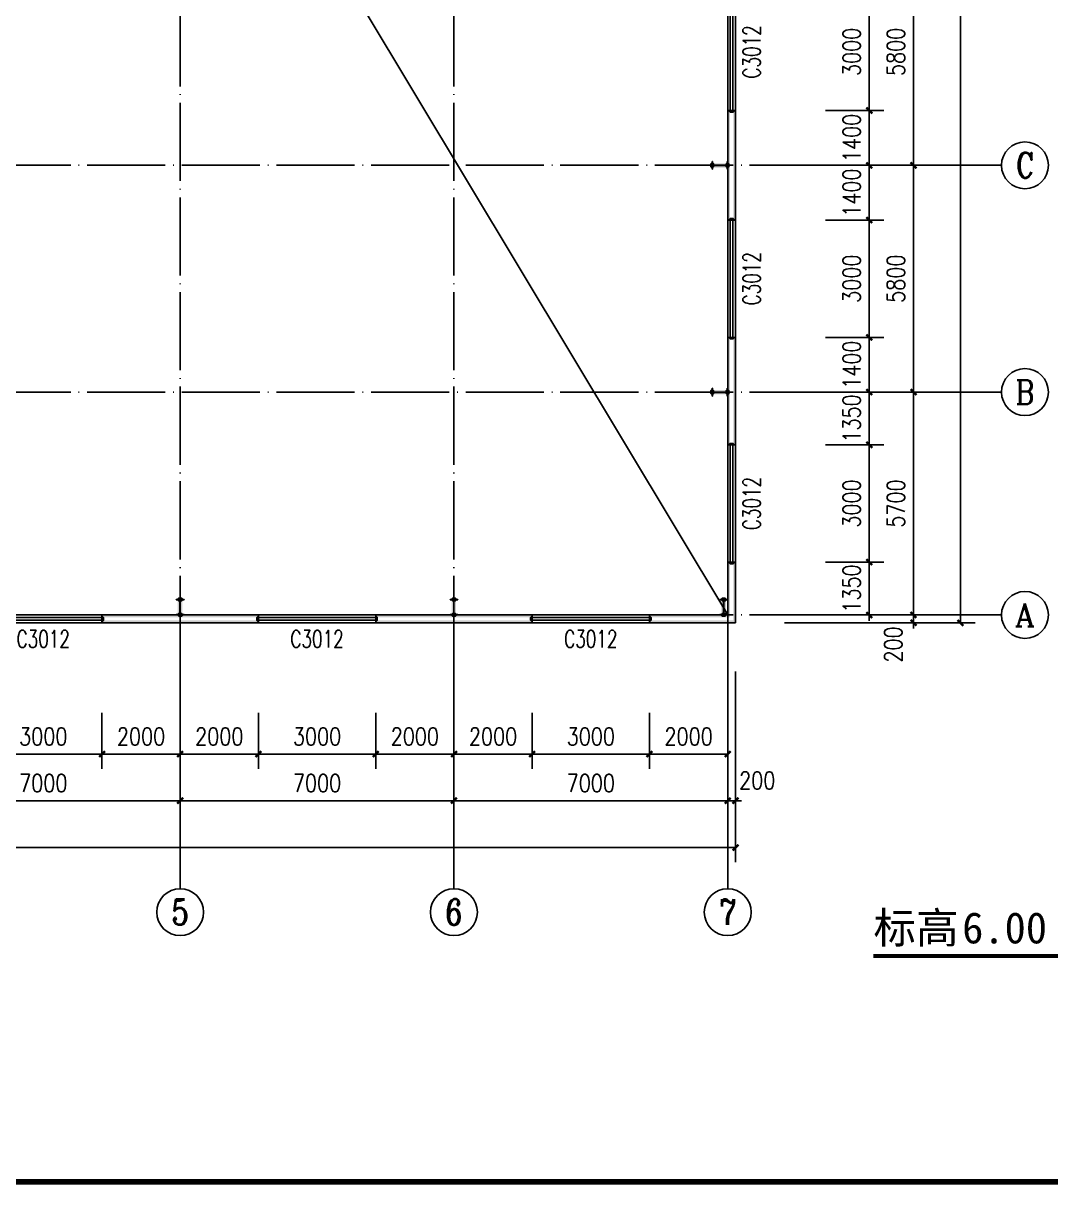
# Model space of a CAD drawing. Extents: x -21908402 to 2004492, y 83987 to 5079726.
# Drawn here: x 1857278 to 1883551, y 274412 to 304119 of the extents above; entities that cross this region are included whole.
import ezdxf
from ezdxf.enums import TextEntityAlignment as Align

# ---------------------------------------------------------------- set-up
doc = ezdxf.new("R2010")
doc.units = 0
doc.header["$LTSCALE"] = 1000
doc.linetypes.add('DOTE', pattern=[2.42, 2, -0.2, 0.02, -0.2])
doc.layers.get('0').update_dxf_attribs({"linetype": 'CONTINUOUS'})
doc.layers.get('DEFPOINTS').update_dxf_attribs({"linetype": 'CONTINUOUS'})
for name, color, linetype in [('AXIS', 3, 'CONTINUOUS'), ('AXIS_TEXT', 7, 'CONTINUOUS'), ('COLUMN', 9, 'CONTINUOUS'), ('DIM_SYMB', 3, 'CONTINUOUS'), ('DOTE', 1, 'DOTE'), ('PUB_DIM', 3, 'CONTINUOUS'), ('PUB_TEXT', 7, 'CONTINUOUS'), ('PUB_TITLE', 4, 'CONTINUOUS'), ('PUB_WALL', 9, 'CONTINUOUS'), ('WALL', 6, 'CONTINUOUS'), ('WINDOW', 94, 'CONTINUOUS'), ('WINDOW_TEXT', 7, 'CONTINUOUS')]:
    doc.layers.add(name, color=color, linetype=linetype)
doc.styles.add('_TCH_AXIS', font='COMPLEX', dxfattribs={"bigfont": 'GBCBIG'})
doc.styles.add('_TCH_DYN', font='')
doc.styles.add('_TCH_WINDOW', font='SIMPLEX', dxfattribs={"bigfont": 'GBCBIG'})
doc.styles.add('COMPLEX', font='COMPLEX')
doc.styles.add('DIM_FONT', font='simplex.shx', dxfattribs={"width": 0.8})
doc.styles.get('_TCH_DYN').set_extended_font_data('SimSun')
doc.dimstyles.new('DIMN150', dxfattribs={"dimscale": 1.5, "dimtxt": 300, "dimasz": 100, "dimexe": 250, "dimexo": 300, "dimgap": 150, "dimtad": 1, "dimdec": 0, "dimzin": 0, "dimtxsty": 'DIM_FONT', "dimblk": 'ARCHTICK', "dimcen": 0.09, "dimclrt": 7, "dimazin": 3, "dimtfac": 1, "dimtdec": 0, "dimtix": 1, "dimtmove": 0, "dimatfit": 3, "dimtolj": 1, "dimtzin": 0})

# ---------------------------------------------------------------- blocks, each defined once
blk = doc.blocks.new('_ARCHTICK')
at = {"color": 0, "linetype": 'BYBLOCK', "const_width": 0.4}
blk.add_lwpolyline([(-0.5, -0.5), (0.5, 0.5)], dxfattribs=at)
blk = doc.blocks.new('*D209')
at = {"layer": 'DEFPOINTS', "color": 0}
for p in [(1856291, 286935), (1859291, 286935), (1859291, 285427)]:
    blk.add_point(p, dxfattribs=at)
at = {"layer": 'PUB_DIM', "color": 0}
for p, q in [((1856291, 286485), (1856291, 285052)), ((1859291, 286485), (1859291, 285052)), ((1856291, 285427), (1859291, 285427))]:
    blk.add_line(p, q, dxfattribs=at)
at = {"layer": 'PUB_DIM', "color": 0, "xscale": 150, "yscale": 150, "zscale": 150, "rotation": 180}
blk.add_blockref('_ARCHTICK', (1856291, 285427), dxfattribs=at)
at = {"layer": 'PUB_DIM', "color": 0, "xscale": 150, "yscale": 150, "zscale": 150}
blk.add_blockref('_ARCHTICK', (1859291, 285427), dxfattribs=at)
at = {"layer": 'PUB_DIM', "color": 7, "insert": (1857791, 285877), "char_height": 450, "attachment_point": 5, "style": 'DIM_FONT'}
blk.add_mtext('\\A1;3000', dxfattribs=at)
blk = doc.blocks.new('*D210')
at = {"layer": 'DEFPOINTS', "color": 0}
for p in [(1859291, 286935), (1861291, 286935), (1861291, 285427)]:
    blk.add_point(p, dxfattribs=at)
at = {"layer": 'PUB_DIM', "color": 0}
for p, q in [((1859291, 286485), (1859291, 285052)), ((1861291, 286485), (1861291, 285052)), ((1859291, 285427), (1861291, 285427))]:
    blk.add_line(p, q, dxfattribs=at)
at = {"layer": 'PUB_DIM', "color": 0, "xscale": 150, "yscale": 150, "zscale": 150, "rotation": 180}
blk.add_blockref('_ARCHTICK', (1859291, 285427), dxfattribs=at)
at = {"layer": 'PUB_DIM', "color": 0, "xscale": 150, "yscale": 150, "zscale": 150}
blk.add_blockref('_ARCHTICK', (1861291, 285427), dxfattribs=at)
at = {"layer": 'PUB_DIM', "color": 7, "insert": (1860291, 285877), "char_height": 450, "attachment_point": 5, "style": 'DIM_FONT'}
blk.add_mtext('\\A1;2000', dxfattribs=at)
blk = doc.blocks.new('*D211')
at = {"layer": 'DEFPOINTS', "color": 0}
for p in [(1861291, 286935), (1863291, 286935), (1863291, 285427)]:
    blk.add_point(p, dxfattribs=at)
at = {"layer": 'PUB_DIM', "color": 0}
for p, q in [((1861291, 286485), (1861291, 285052)), ((1863291, 286485), (1863291, 285052)), ((1861291, 285427), (1863291, 285427))]:
    blk.add_line(p, q, dxfattribs=at)
at = {"layer": 'PUB_DIM', "color": 0, "xscale": 150, "yscale": 150, "zscale": 150, "rotation": 180}
blk.add_blockref('_ARCHTICK', (1861291, 285427), dxfattribs=at)
at = {"layer": 'PUB_DIM', "color": 0, "xscale": 150, "yscale": 150, "zscale": 150}
blk.add_blockref('_ARCHTICK', (1863291, 285427), dxfattribs=at)
at = {"layer": 'PUB_DIM', "color": 7, "insert": (1862291, 285877), "char_height": 450, "attachment_point": 5, "style": 'DIM_FONT'}
blk.add_mtext('\\A1;2000', dxfattribs=at)
blk = doc.blocks.new('*D212')
at = {"layer": 'DEFPOINTS', "color": 0}
for p in [(1863291, 286935), (1866291, 286935), (1866291, 285427)]:
    blk.add_point(p, dxfattribs=at)
at = {"layer": 'PUB_DIM', "color": 0}
for p, q in [((1863291, 286485), (1863291, 285052)), ((1866291, 286485), (1866291, 285052)), ((1863291, 285427), (1866291, 285427))]:
    blk.add_line(p, q, dxfattribs=at)
at = {"layer": 'PUB_DIM', "color": 0, "xscale": 150, "yscale": 150, "zscale": 150, "rotation": 180}
blk.add_blockref('_ARCHTICK', (1863291, 285427), dxfattribs=at)
at = {"layer": 'PUB_DIM', "color": 0, "xscale": 150, "yscale": 150, "zscale": 150}
blk.add_blockref('_ARCHTICK', (1866291, 285427), dxfattribs=at)
at = {"layer": 'PUB_DIM', "color": 7, "insert": (1864791, 285877), "char_height": 450, "attachment_point": 5, "style": 'DIM_FONT'}
blk.add_mtext('\\A1;3000', dxfattribs=at)
blk = doc.blocks.new('*D213')
at = {"layer": 'DEFPOINTS', "color": 0}
for p in [(1866291, 286935), (1868291, 286935), (1868291, 285427)]:
    blk.add_point(p, dxfattribs=at)
at = {"layer": 'PUB_DIM', "color": 0}
for p, q in [((1866291, 286485), (1866291, 285052)), ((1868291, 286485), (1868291, 285052)), ((1866291, 285427), (1868291, 285427))]:
    blk.add_line(p, q, dxfattribs=at)
at = {"layer": 'PUB_DIM', "color": 0, "xscale": 150, "yscale": 150, "zscale": 150, "rotation": 180}
blk.add_blockref('_ARCHTICK', (1866291, 285427), dxfattribs=at)
at = {"layer": 'PUB_DIM', "color": 0, "xscale": 150, "yscale": 150, "zscale": 150}
blk.add_blockref('_ARCHTICK', (1868291, 285427), dxfattribs=at)
at = {"layer": 'PUB_DIM', "color": 7, "insert": (1867291, 285877), "char_height": 450, "attachment_point": 5, "style": 'DIM_FONT'}
blk.add_mtext('\\A1;2000', dxfattribs=at)
blk = doc.blocks.new('*D214')
at = {"layer": 'DEFPOINTS', "color": 0}
for p in [(1868291, 286935), (1870291, 286935), (1870291, 285427)]:
    blk.add_point(p, dxfattribs=at)
at = {"layer": 'PUB_DIM', "color": 0}
for p, q in [((1868291, 286485), (1868291, 285052)), ((1870291, 286485), (1870291, 285052)), ((1868291, 285427), (1870291, 285427))]:
    blk.add_line(p, q, dxfattribs=at)
at = {"layer": 'PUB_DIM', "color": 0, "xscale": 150, "yscale": 150, "zscale": 150, "rotation": 180}
blk.add_blockref('_ARCHTICK', (1868291, 285427), dxfattribs=at)
at = {"layer": 'PUB_DIM', "color": 0, "xscale": 150, "yscale": 150, "zscale": 150}
blk.add_blockref('_ARCHTICK', (1870291, 285427), dxfattribs=at)
at = {"layer": 'PUB_DIM', "color": 7, "insert": (1869291, 285877), "char_height": 450, "attachment_point": 5, "style": 'DIM_FONT'}
blk.add_mtext('\\A1;2000', dxfattribs=at)
blk = doc.blocks.new('*D215')
at = {"layer": 'DEFPOINTS', "color": 0}
for p in [(1870291, 286935), (1873291, 286935), (1873291, 285427)]:
    blk.add_point(p, dxfattribs=at)
at = {"layer": 'PUB_DIM', "color": 0}
for p, q in [((1870291, 286485), (1870291, 285052)), ((1873291, 286485), (1873291, 285052)), ((1870291, 285427), (1873291, 285427))]:
    blk.add_line(p, q, dxfattribs=at)
at = {"layer": 'PUB_DIM', "color": 0, "xscale": 150, "yscale": 150, "zscale": 150, "rotation": 180}
blk.add_blockref('_ARCHTICK', (1870291, 285427), dxfattribs=at)
at = {"layer": 'PUB_DIM', "color": 0, "xscale": 150, "yscale": 150, "zscale": 150}
blk.add_blockref('_ARCHTICK', (1873291, 285427), dxfattribs=at)
at = {"layer": 'PUB_DIM', "color": 7, "insert": (1871791, 285877), "char_height": 450, "attachment_point": 5, "style": 'DIM_FONT'}
blk.add_mtext('\\A1;3000', dxfattribs=at)
blk = doc.blocks.new('*D216')
at = {"layer": 'DEFPOINTS', "color": 0}
for p in [(1873291, 286935), (1875291, 286935), (1875291, 285427)]:
    blk.add_point(p, dxfattribs=at)
at = {"layer": 'PUB_DIM', "color": 0}
for p, q in [((1873291, 286485), (1873291, 285052)), ((1875291, 286485), (1875291, 285052)), ((1873291, 285427), (1875291, 285427))]:
    blk.add_line(p, q, dxfattribs=at)
at = {"layer": 'PUB_DIM', "color": 0, "xscale": 150, "yscale": 150, "zscale": 150, "rotation": 180}
blk.add_blockref('_ARCHTICK', (1873291, 285427), dxfattribs=at)
at = {"layer": 'PUB_DIM', "color": 0, "xscale": 150, "yscale": 150, "zscale": 150}
blk.add_blockref('_ARCHTICK', (1875291, 285427), dxfattribs=at)
at = {"layer": 'PUB_DIM', "color": 7, "insert": (1874291, 285877), "char_height": 450, "attachment_point": 5, "style": 'DIM_FONT'}
blk.add_mtext('\\A1;2000', dxfattribs=at)
blk = doc.blocks.new('*D217')
at = {"layer": 'DEFPOINTS', "color": 0}
for p in [(1877341, 290335), (1878910, 290335), (1877341, 288985)]:
    blk.add_point(p, dxfattribs=at)
at = {"layer": 'PUB_DIM', "color": 0}
for p, q in [((1877791, 290335), (1879285, 290335)), ((1878910, 290335), (1878910, 290485)), ((1878910, 288985), (1878910, 290335)), ((1877791, 288985), (1879285, 288985)), ((1878910, 288985), (1878910, 288835))]:
    blk.add_line(p, q, dxfattribs=at)
at = {"layer": 'PUB_DIM', "color": 0, "xscale": 150, "yscale": 150, "zscale": 150}
for p, rotation in [((1878910, 290335), 270), ((1878910, 288985), 90)]:
    blk.add_blockref('_ARCHTICK', p, dxfattribs=dict(at, rotation=rotation))
at = {"layer": 'PUB_DIM', "color": 7, "insert": (1878460, 289660), "char_height": 450, "attachment_point": 5, "rotation": 90, "style": 'DIM_FONT'}
blk.add_mtext('\\A1;1350', dxfattribs=at)
blk = doc.blocks.new('*D218')
at = {"layer": 'DEFPOINTS', "color": 0}
for p in [(1877341, 293335), (1878910, 293335), (1877341, 290335)]:
    blk.add_point(p, dxfattribs=at)
at = {"layer": 'PUB_DIM', "color": 0}
for p, q in [((1877791, 293335), (1879285, 293335)), ((1878910, 290335), (1878910, 293335)), ((1877791, 290335), (1879285, 290335))]:
    blk.add_line(p, q, dxfattribs=at)
at = {"layer": 'PUB_DIM', "color": 0, "xscale": 150, "yscale": 150, "zscale": 150}
for p, rotation in [((1878910, 293335), 90), ((1878910, 290335), 270)]:
    blk.add_blockref('_ARCHTICK', p, dxfattribs=dict(at, rotation=rotation))
at = {"layer": 'PUB_DIM', "color": 7, "insert": (1878460, 291835), "char_height": 450, "attachment_point": 5, "rotation": 90, "style": 'DIM_FONT'}
blk.add_mtext('\\A1;3000', dxfattribs=at)
blk = doc.blocks.new('*D219')
at = {"layer": 'DEFPOINTS', "color": 0}
for p in [(1877341, 294685), (1878910, 294685), (1877341, 293335)]:
    blk.add_point(p, dxfattribs=at)
at = {"layer": 'PUB_DIM', "color": 0}
for p, q in [((1878910, 294685), (1878910, 294835)), ((1877791, 294685), (1879285, 294685)), ((1878910, 293335), (1878910, 294685)), ((1877791, 293335), (1879285, 293335)), ((1878910, 293335), (1878910, 293185))]:
    blk.add_line(p, q, dxfattribs=at)
at = {"layer": 'PUB_DIM', "color": 0, "xscale": 150, "yscale": 150, "zscale": 150}
for p, rotation in [((1878910, 294685), 270), ((1878910, 293335), 90)]:
    blk.add_blockref('_ARCHTICK', p, dxfattribs=dict(at, rotation=rotation))
at = {"layer": 'PUB_DIM', "color": 7, "insert": (1878460, 294010), "char_height": 450, "attachment_point": 5, "rotation": 90, "style": 'DIM_FONT'}
blk.add_mtext('\\A1;1350', dxfattribs=at)
blk = doc.blocks.new('*D220')
at = {"layer": 'DEFPOINTS', "color": 0}
for p in [(1877341, 296085), (1878910, 296085), (1877341, 294685)]:
    blk.add_point(p, dxfattribs=at)
at = {"layer": 'PUB_DIM', "color": 0}
for p, q in [((1878910, 296085), (1878910, 296235)), ((1877791, 296085), (1879285, 296085)), ((1878910, 294685), (1878910, 296085)), ((1877791, 294685), (1879285, 294685)), ((1878910, 294685), (1878910, 294535))]:
    blk.add_line(p, q, dxfattribs=at)
at = {"layer": 'PUB_DIM', "color": 0, "xscale": 150, "yscale": 150, "zscale": 150}
for p, rotation in [((1878910, 296085), 270), ((1878910, 294685), 90)]:
    blk.add_blockref('_ARCHTICK', p, dxfattribs=dict(at, rotation=rotation))
at = {"layer": 'PUB_DIM', "color": 7, "insert": (1878460, 295385), "char_height": 450, "attachment_point": 5, "rotation": 90, "style": 'DIM_FONT'}
blk.add_mtext('\\A1;1400', dxfattribs=at)
blk = doc.blocks.new('*D221')
at = {"layer": 'DEFPOINTS', "color": 0}
for p in [(1877341, 299085), (1878910, 299085), (1877341, 296085)]:
    blk.add_point(p, dxfattribs=at)
at = {"layer": 'PUB_DIM', "color": 0}
for p, q in [((1877791, 299085), (1879285, 299085)), ((1878910, 296085), (1878910, 299085)), ((1877791, 296085), (1879285, 296085))]:
    blk.add_line(p, q, dxfattribs=at)
at = {"layer": 'PUB_DIM', "color": 0, "xscale": 150, "yscale": 150, "zscale": 150}
for p, rotation in [((1878910, 299085), 90), ((1878910, 296085), 270)]:
    blk.add_blockref('_ARCHTICK', p, dxfattribs=dict(at, rotation=rotation))
at = {"layer": 'PUB_DIM', "color": 7, "insert": (1878460, 297585), "char_height": 450, "attachment_point": 5, "rotation": 90, "style": 'DIM_FONT'}
blk.add_mtext('\\A1;3000', dxfattribs=at)
blk = doc.blocks.new('*D222')
at = {"layer": 'DEFPOINTS', "color": 0}
for p in [(1877341, 300485), (1878910, 300485), (1877341, 299085)]:
    blk.add_point(p, dxfattribs=at)
at = {"layer": 'PUB_DIM', "color": 0}
for p, q in [((1878910, 300485), (1878910, 300635)), ((1877791, 300485), (1879285, 300485)), ((1878910, 299085), (1878910, 300485)), ((1877791, 299085), (1879285, 299085)), ((1878910, 299085), (1878910, 298935))]:
    blk.add_line(p, q, dxfattribs=at)
at = {"layer": 'PUB_DIM', "color": 0, "xscale": 150, "yscale": 150, "zscale": 150}
for p, rotation in [((1878910, 300485), 270), ((1878910, 299085), 90)]:
    blk.add_blockref('_ARCHTICK', p, dxfattribs=dict(at, rotation=rotation))
at = {"layer": 'PUB_DIM', "color": 7, "insert": (1878460, 299785), "char_height": 450, "attachment_point": 5, "rotation": 90, "style": 'DIM_FONT'}
blk.add_mtext('\\A1;1400', dxfattribs=at)
blk = doc.blocks.new('*D223')
at = {"layer": 'DEFPOINTS', "color": 0}
for p in [(1877341, 301885), (1878910, 301885), (1877341, 300485)]:
    blk.add_point(p, dxfattribs=at)
at = {"layer": 'PUB_DIM', "color": 0}
for p, q in [((1877791, 301885), (1879285, 301885)), ((1878910, 301885), (1878910, 302035)), ((1878910, 300485), (1878910, 301885)), ((1877791, 300485), (1879285, 300485)), ((1878910, 300485), (1878910, 300335))]:
    blk.add_line(p, q, dxfattribs=at)
at = {"layer": 'PUB_DIM', "color": 0, "xscale": 150, "yscale": 150, "zscale": 150}
for p, rotation in [((1878910, 301885), 270), ((1878910, 300485), 90)]:
    blk.add_blockref('_ARCHTICK', p, dxfattribs=dict(at, rotation=rotation))
at = {"layer": 'PUB_DIM', "color": 7, "insert": (1878460, 301185), "char_height": 450, "attachment_point": 5, "rotation": 90, "style": 'DIM_FONT'}
blk.add_mtext('\\A1;1400', dxfattribs=at)
blk = doc.blocks.new('*D224')
at = {"layer": 'DEFPOINTS', "color": 0}
for p in [(1877341, 304885), (1878910, 304885), (1877341, 301885)]:
    blk.add_point(p, dxfattribs=at)
at = {"layer": 'PUB_DIM', "color": 0}
for p, q in [((1877791, 304885), (1879285, 304885)), ((1878910, 301885), (1878910, 304885)), ((1877791, 301885), (1879285, 301885))]:
    blk.add_line(p, q, dxfattribs=at)
at = {"layer": 'PUB_DIM', "color": 0, "xscale": 150, "yscale": 150, "zscale": 150}
for p, rotation in [((1878910, 304885), 90), ((1878910, 301885), 270)]:
    blk.add_blockref('_ARCHTICK', p, dxfattribs=dict(at, rotation=rotation))
at = {"layer": 'PUB_DIM', "color": 7, "insert": (1878460, 303385), "char_height": 450, "attachment_point": 5, "rotation": 90, "style": 'DIM_FONT'}
blk.add_mtext('\\A1;3000', dxfattribs=at)
blk = doc.blocks.new('*D262')
at = {"layer": 'AXIS', "color": 0}
for p, q in [((1880041, 288985), (1880041, 289135)), ((1876741, 288985), (1880416, 288985)), ((1876741, 288785), (1880416, 288785)), ((1880041, 288785), (1880041, 288985)), ((1880041, 288785), (1880041, 288635))]:
    blk.add_line(p, q, dxfattribs=at)
at = {"layer": 'DEFPOINTS', "color": 0}
for p in [(1876291, 288985), (1876291, 288785), (1880041, 288985)]:
    blk.add_point(p, dxfattribs=at)
at = {"layer": 'AXIS', "color": 0, "xscale": 150, "yscale": 150, "zscale": 150}
for p, rotation in [((1880041, 288985), 270), ((1880041, 288785), 90)]:
    blk.add_blockref('_ARCHTICK', p, dxfattribs=dict(at, rotation=rotation))
at = {"layer": 'AXIS', "color": 7, "insert": (1879523, 288230), "char_height": 450, "attachment_point": 5, "rotation": 90, "style": 'DIM_FONT'}
blk.add_mtext('\\A1;200', dxfattribs=at)
blk = doc.blocks.new('*D263')
at = {"layer": 'AXIS', "color": 0}
for p, q in [((1876741, 294685), (1880416, 294685)), ((1880041, 288985), (1880041, 294685)), ((1876741, 288985), (1880416, 288985))]:
    blk.add_line(p, q, dxfattribs=at)
at = {"layer": 'DEFPOINTS', "color": 0}
for p in [(1876291, 294685), (1880041, 294685), (1876291, 288985)]:
    blk.add_point(p, dxfattribs=at)
at = {"layer": 'AXIS', "color": 0, "xscale": 150, "yscale": 150, "zscale": 150}
for p, rotation in [((1880041, 294685), 90), ((1880041, 288985), 270)]:
    blk.add_blockref('_ARCHTICK', p, dxfattribs=dict(at, rotation=rotation))
at = {"layer": 'AXIS', "color": 7, "insert": (1879591, 291835), "char_height": 450, "attachment_point": 5, "rotation": 90, "style": 'DIM_FONT'}
blk.add_mtext('\\A1;5700', dxfattribs=at)
blk = doc.blocks.new('*D264')
at = {"layer": 'AXIS', "color": 0}
for p, q in [((1876741, 300485), (1880416, 300485)), ((1880041, 294685), (1880041, 300485)), ((1876741, 294685), (1880416, 294685))]:
    blk.add_line(p, q, dxfattribs=at)
at = {"layer": 'DEFPOINTS', "color": 0}
for p in [(1876291, 300485), (1880041, 300485), (1876291, 294685)]:
    blk.add_point(p, dxfattribs=at)
at = {"layer": 'AXIS', "color": 0, "xscale": 150, "yscale": 150, "zscale": 150}
for p, rotation in [((1880041, 300485), 90), ((1880041, 294685), 270)]:
    blk.add_blockref('_ARCHTICK', p, dxfattribs=dict(at, rotation=rotation))
at = {"layer": 'AXIS', "color": 7, "insert": (1879591, 297585), "char_height": 450, "attachment_point": 5, "rotation": 90, "style": 'DIM_FONT'}
blk.add_mtext('\\A1;5800', dxfattribs=at)
blk = doc.blocks.new('*D265')
at = {"layer": 'AXIS', "color": 0}
for p, q in [((1876741, 306285), (1880416, 306285)), ((1880041, 300485), (1880041, 306285)), ((1876741, 300485), (1880416, 300485))]:
    blk.add_line(p, q, dxfattribs=at)
at = {"layer": 'DEFPOINTS', "color": 0}
for p in [(1876291, 306285), (1880041, 306285), (1876291, 300485)]:
    blk.add_point(p, dxfattribs=at)
at = {"layer": 'AXIS', "color": 0, "xscale": 150, "yscale": 150, "zscale": 150}
for p, rotation in [((1880041, 306285), 90), ((1880041, 300485), 270)]:
    blk.add_blockref('_ARCHTICK', p, dxfattribs=dict(at, rotation=rotation))
at = {"layer": 'AXIS', "color": 7, "insert": (1879591, 303385), "char_height": 450, "attachment_point": 5, "rotation": 90, "style": 'DIM_FONT'}
blk.add_mtext('\\A1;5800', dxfattribs=at)
blk = doc.blocks.new('*D270')
at = {"layer": 'AXIS', "color": 0}
for p, q in [((1876741, 323785), (1881616, 323785)), ((1881241, 288785), (1881241, 323785)), ((1876741, 288785), (1881616, 288785))]:
    blk.add_line(p, q, dxfattribs=at)
at = {"layer": 'DEFPOINTS', "color": 0}
for p in [(1876291, 323785), (1881241, 323785), (1876291, 288785)]:
    blk.add_point(p, dxfattribs=at)
at = {"layer": 'AXIS', "color": 0, "xscale": 150, "yscale": 150, "zscale": 150}
for p, rotation in [((1881241, 323785), 90), ((1881241, 288785), 270)]:
    blk.add_blockref('_ARCHTICK', p, dxfattribs=dict(at, rotation=rotation))
at = {"layer": 'AXIS', "color": 7, "insert": (1880791, 306285), "char_height": 450, "attachment_point": 5, "rotation": 90, "style": 'DIM_FONT'}
blk.add_mtext('\\A1;35000', dxfattribs=at)
blk = doc.blocks.new('*D284')
at = {"layer": 'AXIS', "color": 0}
for p, q in [((1854291, 287535), (1854291, 283860)), ((1861291, 287535), (1861291, 283860)), ((1854291, 284235), (1861291, 284235))]:
    blk.add_line(p, q, dxfattribs=at)
at = {"layer": 'DEFPOINTS', "color": 0}
for p in [(1854291, 287985), (1861291, 287985), (1861291, 284235)]:
    blk.add_point(p, dxfattribs=at)
at = {"layer": 'AXIS', "color": 0, "xscale": 150, "yscale": 150, "zscale": 150, "rotation": 180}
blk.add_blockref('_ARCHTICK', (1854291, 284235), dxfattribs=at)
at = {"layer": 'AXIS', "color": 0, "xscale": 150, "yscale": 150, "zscale": 150}
blk.add_blockref('_ARCHTICK', (1861291, 284235), dxfattribs=at)
at = {"layer": 'AXIS', "color": 7, "insert": (1857791, 284685), "char_height": 450, "attachment_point": 5, "style": 'DIM_FONT'}
blk.add_mtext('\\A1;7000', dxfattribs=at)
blk = doc.blocks.new('*D285')
at = {"layer": 'AXIS', "color": 0}
for p, q in [((1861291, 287535), (1861291, 283860)), ((1868291, 287535), (1868291, 283860)), ((1861291, 284235), (1868291, 284235))]:
    blk.add_line(p, q, dxfattribs=at)
at = {"layer": 'DEFPOINTS', "color": 0}
for p in [(1861291, 287985), (1868291, 287985), (1868291, 284235)]:
    blk.add_point(p, dxfattribs=at)
at = {"layer": 'AXIS', "color": 0, "xscale": 150, "yscale": 150, "zscale": 150, "rotation": 180}
blk.add_blockref('_ARCHTICK', (1861291, 284235), dxfattribs=at)
at = {"layer": 'AXIS', "color": 0, "xscale": 150, "yscale": 150, "zscale": 150}
blk.add_blockref('_ARCHTICK', (1868291, 284235), dxfattribs=at)
at = {"layer": 'AXIS', "color": 7, "insert": (1864791, 284685), "char_height": 450, "attachment_point": 5, "style": 'DIM_FONT'}
blk.add_mtext('\\A1;7000', dxfattribs=at)
blk = doc.blocks.new('*D286')
at = {"layer": 'AXIS', "color": 0}
for p, q in [((1868291, 287535), (1868291, 283860)), ((1875291, 287535), (1875291, 283860)), ((1868291, 284235), (1875291, 284235))]:
    blk.add_line(p, q, dxfattribs=at)
at = {"layer": 'DEFPOINTS', "color": 0}
for p in [(1868291, 287985), (1875291, 287985), (1875291, 284235)]:
    blk.add_point(p, dxfattribs=at)
at = {"layer": 'AXIS', "color": 0, "xscale": 150, "yscale": 150, "zscale": 150, "rotation": 180}
blk.add_blockref('_ARCHTICK', (1868291, 284235), dxfattribs=at)
at = {"layer": 'AXIS', "color": 0, "xscale": 150, "yscale": 150, "zscale": 150}
blk.add_blockref('_ARCHTICK', (1875291, 284235), dxfattribs=at)
at = {"layer": 'AXIS', "color": 7, "insert": (1871791, 284685), "char_height": 450, "attachment_point": 5, "style": 'DIM_FONT'}
blk.add_mtext('\\A1;7000', dxfattribs=at)
blk = doc.blocks.new('*D287')
at = {"layer": 'AXIS', "color": 0}
for p, q in [((1875291, 287535), (1875291, 283860)), ((1875491, 287535), (1875491, 283860)), ((1875291, 284235), (1875141, 284235)), ((1875291, 284235), (1875491, 284235)), ((1875491, 284235), (1875641, 284235))]:
    blk.add_line(p, q, dxfattribs=at)
at = {"layer": 'DEFPOINTS', "color": 0}
for p in [(1875291, 287985), (1875491, 287985), (1875491, 284235)]:
    blk.add_point(p, dxfattribs=at)
at = {"layer": 'AXIS', "color": 0, "xscale": 150, "yscale": 150, "zscale": 150}
blk.add_blockref('_ARCHTICK', (1875291, 284235), dxfattribs=at)
at = {"layer": 'AXIS', "color": 0, "xscale": 150, "yscale": 150, "zscale": 150, "rotation": 180}
blk.add_blockref('_ARCHTICK', (1875491, 284235), dxfattribs=at)
at = {"layer": 'AXIS', "color": 7, "insert": (1876046, 284752), "char_height": 450, "attachment_point": 5, "style": 'DIM_FONT'}
blk.add_mtext('\\A1;200', dxfattribs=at)
blk = doc.blocks.new('*D288')
at = {"layer": 'AXIS', "color": 0}
for p, q in [((1833091, 287535), (1833091, 282660)), ((1875491, 287535), (1875491, 282660)), ((1833091, 283035), (1875491, 283035))]:
    blk.add_line(p, q, dxfattribs=at)
at = {"layer": 'DEFPOINTS', "color": 0}
for p in [(1833091, 287985), (1875491, 287985), (1875491, 283035)]:
    blk.add_point(p, dxfattribs=at)
at = {"layer": 'AXIS', "color": 0, "xscale": 150, "yscale": 150, "zscale": 150, "rotation": 180}
blk.add_blockref('_ARCHTICK', (1833091, 283035), dxfattribs=at)
at = {"layer": 'AXIS', "color": 0, "xscale": 150, "yscale": 150, "zscale": 150}
blk.add_blockref('_ARCHTICK', (1875491, 283035), dxfattribs=at)
at = {"layer": 'AXIS', "color": 7, "insert": (1854291, 283485), "char_height": 450, "attachment_point": 5, "style": 'DIM_FONT'}
blk.add_mtext('\\A1;42400', dxfattribs=at)
blk = doc.blocks.new('_AXISO')
blk.add_circle((0, 0), 0.5)
at = {"layer": 'AXIS_TEXT', "style": 'COMPLEX', "width": 1.041667}
blk.add_attdef('A', text='', height=0.56, dxfattribs=at).set_placement((-0.25, -0.28), (0.25, -0.28), align=Align.FIT)
blk = doc.blocks.new('$WINLIB2D$00000001')
at = {"color": 0}
for points in [[(-0.5, 0.5), (-0.5, -0.5)], [(-0.5, 0.5), (0.5, 0.5)], [(0.5, -0.5), (0.5, 0.5)], [(0.5, 0.1667), (-0.5, 0.1667)], [(0.5, -0.1667), (-0.5, -0.1667)], [(-0.5, -0.5), (0.5, -0.5)]]:
    blk.add_lwpolyline(points, dxfattribs=at)

msp = doc.modelspace()

# ---------------------------------------------------------------- hatches: boundary and pattern name
at = {"layer": 'COLUMN'}
for points in [[(1874901, 300488.5), (1874901, 300584.7), (1874841, 300524.7), (1874841, 300463.7)], [(1874901, 300584.7), (1874891, 300584.7), (1874951, 300524.7), (1874841, 300524.7)], [(1874901, 300472.5), (1874906, 300477.5), (1874881.1, 300537.5), (1874841, 300497.4)], [(1874901, 300384.7), (1874901, 300472.5), (1874841, 300497.4), (1874841, 300444.7)], [(1874906, 300483.5), (1874901, 300488.5), (1874841, 300463.7), (1874881.1, 300423.5)], [(1874891, 300384.7), (1874901, 300384.7), (1874841, 300444.7), (1874951, 300444.7)], [(1874906, 300477.5), (1875276, 300477.5), (1875300.8, 300537.5), (1874881.1, 300537.5)], [(1875276, 300483.5), (1874906, 300483.5), (1874881.1, 300423.5), (1875300.8, 300423.5)], [(1874891, 300584.7), (1874891, 300384.7), (1874951, 300444.7), (1874951, 300524.7)], [(1875291, 300384.7), (1875291, 300584.7), (1875231, 300524.7), (1875231, 300444.7)], [(1875291, 300584.7), (1875281, 300584.7), (1875341, 300524.7), (1875231, 300524.7)], [(1875281, 300384.7), (1875291, 300384.7), (1875231, 300444.7), (1875341, 300444.7)], [(1875276, 300477.5), (1875281, 300472.5), (1875341, 300497.4), (1875300.8, 300537.5)], [(1875281, 300488.5), (1875276, 300483.5), (1875300.8, 300423.5), (1875341, 300463.7)], [(1875281, 300584.7), (1875281, 300488.5), (1875341, 300463.7), (1875341, 300524.7)], [(1875281, 300472.5), (1875281, 300384.7), (1875341, 300444.7), (1875341, 300497.4)], [(1874901, 294688.5), (1874901, 294784.7), (1874841, 294724.7), (1874841, 294663.7)], [(1874901, 294784.7), (1874891, 294784.7), (1874951, 294724.7), (1874841, 294724.7)], [(1874901, 294672.5), (1874906, 294677.5), (1874881.1, 294737.5), (1874841, 294697.4)], [(1874901, 294584.7), (1874901, 294672.5), (1874841, 294697.4), (1874841, 294644.7)], [(1874906, 294683.5), (1874901, 294688.5), (1874841, 294663.7), (1874881.1, 294623.5)], [(1874906, 294677.5), (1875276, 294677.5), (1875300.8, 294737.5), (1874881.1, 294737.5)], [(1874891, 294784.7), (1874891, 294584.7), (1874951, 294644.7), (1874951, 294724.7)], [(1875291, 294584.7), (1875291, 294784.7), (1875231, 294724.7), (1875231, 294644.7)], [(1875291, 294784.7), (1875281, 294784.7), (1875341, 294724.7), (1875231, 294724.7)], [(1875276, 294677.5), (1875281, 294672.5), (1875341, 294697.4), (1875300.8, 294737.5)], [(1875281, 294688.5), (1875276, 294683.5), (1875300.8, 294623.5), (1875341, 294663.7)], [(1875281, 294784.7), (1875281, 294688.5), (1875341, 294663.7), (1875341, 294724.7)], [(1875281, 294672.5), (1875281, 294584.7), (1875341, 294644.7), (1875341, 294697.4)], [(1874891, 294584.7), (1874901, 294584.7), (1874841, 294644.7), (1874951, 294644.7)], [(1875276, 294683.5), (1874906, 294683.5), (1874881.1, 294623.5), (1875300.8, 294623.5)], [(1875281, 294584.7), (1875291, 294584.7), (1875231, 294644.7), (1875341, 294644.7)], [(1861191, 289384.7), (1861191, 289374.7), (1861251, 289434.7), (1861251, 289324.7)], [(1861191, 289374.7), (1861278.8, 289374.7), (1861303.7, 289434.7), (1861251, 289434.7)], [(1861391, 289384.7), (1861191, 289384.7), (1861251, 289324.7), (1861331, 289324.7)], [(1861289.8, 289369.7), (1861294.8, 289374.7), (1861270, 289434.7), (1861229.8, 289394.5)], [(1861289.8, 288999.7), (1861289.8, 289369.7), (1861229.8, 289394.5), (1861229.8, 288974.8)], [(1861294.8, 289374.7), (1861391, 289374.7), (1861331, 289434.7), (1861270, 289434.7)], [(1861278.8, 289374.7), (1861283.8, 289369.7), (1861343.8, 289394.5), (1861303.7, 289434.7)], [(1861283.8, 289369.7), (1861283.8, 288999.7), (1861343.8, 288974.8), (1861343.8, 289394.5)], [(1861391, 289374.7), (1861391, 289384.7), (1861331, 289324.7), (1861331, 289434.7)], [(1868191, 289384.7), (1868191, 289374.7), (1868251, 289434.7), (1868251, 289324.7)], [(1868191, 289374.7), (1868278.8, 289374.7), (1868303.7, 289434.7), (1868251, 289434.7)], [(1868391, 289384.7), (1868191, 289384.7), (1868251, 289324.7), (1868331, 289324.7)], [(1868289.8, 289369.7), (1868294.8, 289374.7), (1868270, 289434.7), (1868229.8, 289394.5)], [(1868289.8, 288999.7), (1868289.8, 289369.7), (1868229.8, 289394.5), (1868229.8, 288974.8)], [(1868294.8, 289374.7), (1868391, 289374.7), (1868331, 289434.7), (1868270, 289434.7)], [(1868278.8, 289374.7), (1868283.8, 289369.7), (1868343.8, 289394.5), (1868303.7, 289434.7)], [(1868283.8, 289369.7), (1868283.8, 288999.7), (1868343.8, 288974.8), (1868343.8, 289394.5)], [(1868391, 289374.7), (1868391, 289384.7), (1868331, 289324.7), (1868331, 289434.7)], [(1875091, 289384.7), (1875091, 289374.7), (1875151, 289434.7), (1875151, 289324.7)], [(1875091, 289374.7), (1875178.8, 289374.7), (1875203.7, 289434.7), (1875151, 289434.7)], [(1875291, 289384.7), (1875091, 289384.7), (1875151, 289324.7), (1875231, 289324.7)], [(1875189.8, 289369.7), (1875194.8, 289374.7), (1875170, 289434.7), (1875129.8, 289394.5)], [(1875189.8, 288999.7), (1875189.8, 289369.7), (1875129.8, 289394.5), (1875129.8, 288974.8)], [(1875194.8, 289374.7), (1875291, 289374.7), (1875231, 289434.7), (1875170, 289434.7)], [(1875178.8, 289374.7), (1875183.8, 289369.7), (1875243.8, 289394.5), (1875203.7, 289434.7)], [(1875183.8, 289369.7), (1875183.8, 288999.7), (1875243.8, 288974.8), (1875243.8, 289394.5)], [(1875291, 289374.7), (1875291, 289384.7), (1875231, 289324.7), (1875231, 289434.7)], [(1861191, 288984.7), (1861391, 288984.7), (1861331, 289044.7), (1861251, 289044.7)], [(1861191, 288994.7), (1861191, 288984.7), (1861251, 289044.7), (1861251, 288934.7)], [(1861391, 288984.7), (1861391, 288994.7), (1861331, 288934.7), (1861331, 289044.7)], [(1868191, 288984.7), (1868391, 288984.7), (1868331, 289044.7), (1868251, 289044.7)], [(1868191, 288994.7), (1868191, 288984.7), (1868251, 289044.7), (1868251, 288934.7)], [(1868391, 288984.7), (1868391, 288994.7), (1868331, 288934.7), (1868331, 289044.7)], [(1875091, 288984.7), (1875291, 288984.7), (1875231, 289044.7), (1875151, 289044.7)], [(1875091, 288994.7), (1875091, 288984.7), (1875151, 289044.7), (1875151, 288934.7)], [(1875291, 288984.7), (1875291, 288994.7), (1875231, 288934.7), (1875231, 289044.7)], [(1861278.8, 288994.7), (1861191, 288994.7), (1861251, 288934.7), (1861303.7, 288934.7)], [(1861294.8, 288994.7), (1861289.8, 288999.7), (1861229.8, 288974.8), (1861270, 288934.7)], [(1861391, 288994.7), (1861294.8, 288994.7), (1861270, 288934.7), (1861331, 288934.7)], [(1861283.8, 288999.7), (1861278.8, 288994.7), (1861303.7, 288934.7), (1861343.8, 288974.8)], [(1868278.8, 288994.7), (1868191, 288994.7), (1868251, 288934.7), (1868303.7, 288934.7)], [(1868294.8, 288994.7), (1868289.8, 288999.7), (1868229.8, 288974.8), (1868270, 288934.7)], [(1868391, 288994.7), (1868294.8, 288994.7), (1868270, 288934.7), (1868331, 288934.7)], [(1868283.8, 288999.7), (1868278.8, 288994.7), (1868303.7, 288934.7), (1868343.8, 288974.8)], [(1875178.8, 288994.7), (1875091, 288994.7), (1875151, 288934.7), (1875203.7, 288934.7)], [(1875194.8, 288994.7), (1875189.8, 288999.7), (1875129.8, 288974.8), (1875170, 288934.7)], [(1875291, 288994.7), (1875194.8, 288994.7), (1875170, 288934.7), (1875231, 288934.7)], [(1875183.8, 288999.7), (1875178.8, 288994.7), (1875203.7, 288934.7), (1875243.8, 288974.8)]]:
    msp.add_hatch(color=256, dxfattribs=at).paths.add_polyline_path(points)
at = {"layer": 'PUB_WALL'}
for points in [[(1875491, 301884.7), (1875291, 301884.7), (1875351, 301824.7), (1875431, 301824.7)], [(1875291, 301884.7), (1875291, 300482.6), (1875351, 300482.6), (1875351, 301824.7)], [(1875491, 300482.6), (1875491, 301884.7), (1875431, 301824.7), (1875431, 300482.6)], [(1875291, 300482.6), (1875291, 299084.7), (1875351, 299144.7), (1875351, 300482.6)], [(1875491, 299084.7), (1875491, 300482.6), (1875431, 300482.6), (1875431, 299144.7)], [(1875291, 299084.7), (1875491, 299084.7), (1875431, 299144.7), (1875351, 299144.7)], [(1875491, 296084.7), (1875291, 296084.7), (1875351, 296024.7), (1875431, 296024.7)], [(1875291, 296084.7), (1875291, 294682.6), (1875351, 294682.6), (1875351, 296024.7)], [(1875491, 294682.6), (1875491, 296084.7), (1875431, 296024.7), (1875431, 294682.6)], [(1875291, 294682.6), (1875291, 293334.7), (1875351, 293394.7), (1875351, 294682.6)], [(1875491, 293334.7), (1875491, 294682.6), (1875431, 294682.6), (1875431, 293394.7)], [(1875291, 293334.7), (1875491, 293334.7), (1875431, 293394.7), (1875351, 293394.7)], [(1875491, 290334.7), (1875291, 290334.7), (1875351, 290274.7), (1875431, 290274.7)], [(1875291, 290334.7), (1875291, 288984.7), (1875351, 288924.7), (1875351, 290274.7)], [(1875491, 288784.7), (1875491, 290334.7), (1875431, 290274.7), (1875431, 288844.7)], [(1861288.9, 288984.7), (1859291, 288984.7), (1859351, 288924.7), (1861288.9, 288924.7)], [(1859291, 288984.7), (1859291, 288784.7), (1859351, 288844.7), (1859351, 288924.7)], [(1859291, 288784.7), (1861288.9, 288784.7), (1861288.9, 288844.7), (1859351, 288844.7)], [(1863291, 288984.7), (1861288.9, 288984.7), (1861288.9, 288924.7), (1863231, 288924.7)], [(1861288.9, 288784.7), (1863291, 288784.7), (1863231, 288844.7), (1861288.9, 288844.7)], [(1863291, 288784.7), (1863291, 288984.7), (1863231, 288924.7), (1863231, 288844.7)], [(1868288.9, 288984.7), (1866291, 288984.7), (1866351, 288924.7), (1868288.9, 288924.7)], [(1866291, 288984.7), (1866291, 288784.7), (1866351, 288844.7), (1866351, 288924.7)], [(1866291, 288784.7), (1868288.9, 288784.7), (1868288.9, 288844.7), (1866351, 288844.7)], [(1870291, 288984.7), (1868288.9, 288984.7), (1868288.9, 288924.7), (1870231, 288924.7)], [(1868288.9, 288784.7), (1870291, 288784.7), (1870231, 288844.7), (1868288.9, 288844.7)], [(1870291, 288784.7), (1870291, 288984.7), (1870231, 288924.7), (1870231, 288844.7)], [(1875291, 288984.7), (1873291, 288984.7), (1873351, 288924.7), (1875351, 288924.7)], [(1873291, 288984.7), (1873291, 288784.7), (1873351, 288844.7), (1873351, 288924.7)], [(1873291, 288784.7), (1875491, 288784.7), (1875431, 288844.7), (1873351, 288844.7)]]:
    msp.add_hatch(color=256, dxfattribs=at).paths.add_polyline_path(points)

# ---------------------------------------------------------------- linework, layer by layer
msp.add_lwpolyline([(1833291, 323574.7), (1857939.5, 317884.7), (1875291, 288984.7)])
at = {"layer": 'AXIS'}
for p, q in [((1876291, 300484.7), (1882291, 300484.7)), ((1876291, 294684.7), (1882291, 294684.7)), ((1876291, 288984.7), (1882291, 288984.7)), ((1861291, 287984.7), (1861291, 281984.7)), ((1868291, 287984.7), (1868291, 281984.7)), ((1875291, 287984.7), (1875291, 281984.7))]:
    msp.add_line(p, q, dxfattribs=at)
at = {"layer": 'COLUMN'}
for p, q in [((1874901, 300584.7), (1874891, 300584.7)), ((1874891, 300584.7), (1874891, 300384.7)), ((1874891, 300384.7), (1874901, 300384.7)), ((1874901, 300488.5), (1874901, 300584.7)), ((1874906, 300483.5), (1874901, 300488.5)), ((1874901, 300472.5), (1874906, 300477.5)), ((1874901, 300384.7), (1874901, 300472.5)), ((1875276, 300483.5), (1874906, 300483.5)), ((1874906, 300477.5), (1875276, 300477.5)), ((1875281, 300488.5), (1875276, 300483.5)), ((1875276, 300477.5), (1875281, 300472.5)), ((1875291, 300584.7), (1875281, 300584.7)), ((1875281, 300584.7), (1875281, 300488.5)), ((1875281, 300472.5), (1875281, 300384.7)), ((1875281, 300384.7), (1875291, 300384.7)), ((1875291, 300384.7), (1875291, 300584.7)), ((1874901, 294784.7), (1874891, 294784.7)), ((1874891, 294784.7), (1874891, 294584.7)), ((1874901, 294688.5), (1874901, 294784.7)), ((1874906, 294683.5), (1874901, 294688.5)), ((1875281, 294688.5), (1875276, 294683.5)), ((1875291, 294784.7), (1875281, 294784.7)), ((1875281, 294784.7), (1875281, 294688.5)), ((1875291, 294584.7), (1875291, 294784.7)), ((1874891, 294584.7), (1874901, 294584.7)), ((1874901, 294672.5), (1874906, 294677.5)), ((1874901, 294584.7), (1874901, 294672.5)), ((1875276, 294683.5), (1874906, 294683.5)), ((1874906, 294677.5), (1875276, 294677.5)), ((1875276, 294677.5), (1875281, 294672.5)), ((1875281, 294672.5), (1875281, 294584.7)), ((1875281, 294584.7), (1875291, 294584.7)), ((1861391, 289384.7), (1861191, 289384.7)), ((1861191, 289384.7), (1861191, 289374.7)), ((1861191, 289374.7), (1861278.8, 289374.7)), ((1861278.8, 289374.7), (1861283.8, 289369.7)), ((1861283.8, 289369.7), (1861283.8, 288999.7)), ((1861289.8, 289369.7), (1861294.8, 289374.7)), ((1861289.8, 288999.7), (1861289.8, 289369.7)), ((1861294.8, 289374.7), (1861391, 289374.7)), ((1861391, 289374.7), (1861391, 289384.7)), ((1868391, 289384.7), (1868191, 289384.7)), ((1868191, 289384.7), (1868191, 289374.7)), ((1868191, 289374.7), (1868278.8, 289374.7)), ((1868278.8, 289374.7), (1868283.8, 289369.7)), ((1868283.8, 289369.7), (1868283.8, 288999.7)), ((1868289.8, 289369.7), (1868294.8, 289374.7)), ((1868289.8, 288999.7), (1868289.8, 289369.7)), ((1868294.8, 289374.7), (1868391, 289374.7)), ((1868391, 289374.7), (1868391, 289384.7)), ((1875291, 289384.7), (1875091, 289384.7)), ((1875091, 289384.7), (1875091, 289374.7)), ((1875091, 289374.7), (1875178.8, 289374.7)), ((1875178.8, 289374.7), (1875183.8, 289369.7)), ((1875183.8, 289369.7), (1875183.8, 288999.7)), ((1875189.8, 289369.7), (1875194.8, 289374.7)), ((1875189.8, 288999.7), (1875189.8, 289369.7)), ((1875194.8, 289374.7), (1875291, 289374.7)), ((1875291, 289374.7), (1875291, 289384.7)), ((1861278.8, 288994.7), (1861191, 288994.7)), ((1861191, 288994.7), (1861191, 288984.7)), ((1861191, 288984.7), (1861391, 288984.7)), ((1861283.8, 288999.7), (1861278.8, 288994.7)), ((1861294.8, 288994.7), (1861289.8, 288999.7)), ((1861391, 288994.7), (1861294.8, 288994.7)), ((1861391, 288984.7), (1861391, 288994.7)), ((1868278.8, 288994.7), (1868191, 288994.7)), ((1868191, 288994.7), (1868191, 288984.7)), ((1868191, 288984.7), (1868391, 288984.7)), ((1868283.8, 288999.7), (1868278.8, 288994.7)), ((1868294.8, 288994.7), (1868289.8, 288999.7)), ((1868391, 288994.7), (1868294.8, 288994.7)), ((1868391, 288984.7), (1868391, 288994.7)), ((1875178.8, 288994.7), (1875091, 288994.7)), ((1875091, 288994.7), (1875091, 288984.7)), ((1875091, 288984.7), (1875291, 288984.7)), ((1875183.8, 288999.7), (1875178.8, 288994.7)), ((1875194.8, 288994.7), (1875189.8, 288999.7)), ((1875291, 288994.7), (1875194.8, 288994.7)), ((1875291, 288984.7), (1875291, 288994.7))]:
    msp.add_line(p, q, dxfattribs=at)
at = {"layer": 'DIM_SYMB', "const_width": 105}
msp.add_lwpolyline([(1879017.3, 280260.2), (1887029.2, 280260.2)], dxfattribs=at)
at = {"layer": 'DOTE'}
for p, q in [((1861291, 287984.7), (1861291, 324584.7)), ((1868291, 287984.7), (1868291, 324584.7)), ((1875291, 287984.7), (1875291, 324584.7)), ((1832291, 300484.7), (1876291, 300484.7)), ((1832291, 294684.7), (1876291, 294684.7)), ((1832291, 288984.7), (1876291, 288984.7))]:
    msp.add_line(p, q, dxfattribs=at)
at = {"layer": 'PUB_TITLE', "const_width": 150}
msp.add_lwpolyline([(1815141.5, 274487.2), (1898991.5, 274487.2), (1898991.5, 334487.2), (1815141.5, 334487.2)], close=True, dxfattribs=at)
at = {"layer": 'WALL'}
for p, q in [((1875491, 301884.7), (1875291, 301884.7)), ((1875291, 301884.7), (1875291, 300584.7)), ((1875491, 300482.6), (1875491, 301884.7)), ((1875291, 300384.7), (1875291, 299084.7)), ((1875491, 299084.7), (1875491, 300482.6)), ((1875291, 299084.7), (1875491, 299084.7)), ((1875491, 296084.7), (1875291, 296084.7)), ((1875291, 296084.7), (1875291, 294784.7)), ((1875491, 294682.6), (1875491, 296084.7)), ((1875291, 294584.7), (1875291, 293334.7)), ((1875491, 293334.7), (1875491, 294682.6)), ((1875291, 293334.7), (1875491, 293334.7)), ((1875491, 290334.7), (1875291, 290334.7)), ((1875291, 290334.7), (1875291, 289384.7)), ((1875491, 288784.7), (1875491, 290334.7)), ((1875291, 289374.7), (1875291, 288994.7)), ((1861191, 288984.7), (1859291, 288984.7)), ((1859291, 288984.7), (1859291, 288784.7)), ((1859291, 288784.7), (1861288.9, 288784.7)), ((1861288.9, 288784.7), (1863291, 288784.7)), ((1863291, 288984.7), (1861391, 288984.7)), ((1863291, 288784.7), (1863291, 288984.7)), ((1868191, 288984.7), (1866291, 288984.7)), ((1866291, 288984.7), (1866291, 288784.7)), ((1866291, 288784.7), (1868288.9, 288784.7)), ((1868288.9, 288784.7), (1870291, 288784.7)), ((1870291, 288984.7), (1868391, 288984.7)), ((1870291, 288784.7), (1870291, 288984.7)), ((1875091, 288984.7), (1873291, 288984.7)), ((1873291, 288984.7), (1873291, 288784.7)), ((1873291, 288784.7), (1875491, 288784.7))]:
    msp.add_line(p, q, dxfattribs=at)

# ---------------------------------------------------------------- block references
at = {"layer": 'AXIS'}
ref = msp.add_blockref('_AXISO', (1882891, 300484.7), dxfattribs=dict(at, xscale=1200, yscale=1200, zscale=1200))
ref.add_attrib('A', 'C', dxfattribs={"layer": 'AXIS_TEXT', "height": 641, "style": '_TCH_AXIS'}).set_placement((1882662.1, 300164.2), (1883119.9, 300164.2), align=Align.FIT)
ref = msp.add_blockref('_AXISO', (1882891, 294684.7), dxfattribs=dict(at, xscale=1200, yscale=1200, zscale=1200))
ref.add_attrib('A', 'B', dxfattribs={"layer": 'AXIS_TEXT', "height": 609.6, "style": '_TCH_AXIS'}).set_placement((1882644.3, 294379.9), (1883137.7, 294379.9), align=Align.FIT)
ref = msp.add_blockref('_AXISO', (1882891, 288984.7), dxfattribs=dict(at, xscale=1200, yscale=1200, zscale=1200))
ref.add_attrib('A', 'A', dxfattribs={"layer": 'AXIS_TEXT', "height": 594.7, "style": '_TCH_AXIS'}).set_placement((1882636.1, 288687.3), (1883145.9, 288687.3), align=Align.FIT)
ref = msp.add_blockref('_AXISO', (1861291, 281384.7), dxfattribs=dict(at, xscale=1200, yscale=1200, zscale=1200))
ref.add_attrib('A', '5', dxfattribs={"layer": 'AXIS_TEXT', "height": 657.6, "style": '_TCH_AXIS'}).set_placement((1861071.8, 281055.9), (1861510.2, 281055.9), align=Align.FIT)
ref = msp.add_blockref('_AXISO', (1868291, 281384.7), dxfattribs=dict(at, xscale=1200, yscale=1200, zscale=1200))
ref.add_attrib('A', '6', dxfattribs={"layer": 'AXIS_TEXT', "height": 657.6, "style": '_TCH_AXIS'}).set_placement((1868071.8, 281055.9), (1868510.2, 281055.9), align=Align.FIT)
ref = msp.add_blockref('_AXISO', (1875291, 281384.7), dxfattribs=dict(at, xscale=1200, yscale=1200, zscale=1200))
ref.add_attrib('A', '7', dxfattribs={"layer": 'AXIS_TEXT', "height": 657.6, "style": '_TCH_AXIS'}).set_placement((1875071.8, 281055.9), (1875510.2, 281055.9), align=Align.FIT)
at = {"layer": 'WINDOW'}
ref = msp.add_blockref('$WINLIB2D$00000001', (1875391, 303384.7), dxfattribs=dict(at, xscale=3000, yscale=200, zscale=3000, rotation=90))
ref.add_attrib('A', 'C3012', (1876126.6, 302702.2), dxfattribs={"layer": 'WINDOW_TEXT', "height": 446.25, "rotation": 90, "style": '_TCH_WINDOW', "width": 0.705882})
ref = msp.add_blockref('$WINLIB2D$00000001', (1875391, 297584.7), dxfattribs=dict(at, xscale=3000, yscale=200, zscale=3000, rotation=90))
ref.add_attrib('A', 'C3012', (1876126.6, 296902.2), dxfattribs={"layer": 'WINDOW_TEXT', "height": 446.25, "rotation": 90, "style": '_TCH_WINDOW', "width": 0.705882})
ref = msp.add_blockref('$WINLIB2D$00000001', (1875391, 291834.7), dxfattribs=dict(at, xscale=3000, yscale=200, zscale=3000, rotation=90))
ref.add_attrib('A', 'C3012', (1876126.6, 291152.2), dxfattribs={"layer": 'WINDOW_TEXT', "height": 446.25, "rotation": 90, "style": '_TCH_WINDOW', "width": 0.705882})
ref = msp.add_blockref('$WINLIB2D$00000001', (1857791, 288884.7), dxfattribs=dict(at, xscale=3000, yscale=200, zscale=3000))
ref.add_attrib('A', 'C3012', (1857108.5, 288149), dxfattribs={"layer": 'WINDOW_TEXT', "height": 446.25, "style": '_TCH_WINDOW', "width": 0.705882})
ref = msp.add_blockref('$WINLIB2D$00000001', (1864791, 288884.7), dxfattribs=dict(at, xscale=3000, yscale=200, zscale=3000))
ref.add_attrib('A', 'C3012', (1864108.5, 288149), dxfattribs={"layer": 'WINDOW_TEXT', "height": 446.25, "style": '_TCH_WINDOW', "width": 0.705882})
ref = msp.add_blockref('$WINLIB2D$00000001', (1871791, 288884.7), dxfattribs=dict(at, xscale=3000, yscale=200, zscale=3000))
ref.add_attrib('A', 'C3012', (1871108.5, 288149), dxfattribs={"layer": 'WINDOW_TEXT', "height": 446.25, "style": '_TCH_WINDOW', "width": 0.705882})

# ---------------------------------------------------------------- texts
at = {"layer": 'PUB_TEXT', "style": '_TCH_DYN'}
for s, p in [('标高', (1879017.3, 280585.3)), ('6.00', (1881285.7, 280585.3))]:
    msp.add_text(s, height=797.47, dxfattribs=at).set_placement(p)

# ---------------------------------------------------------------- dimensions: what is measured, and where the dimension line sits
at = {"layer": 'AXIS'}
for p1, p2, distance, picture, middle in [((1876291, 288784.7), (1876291, 323784.7), -4950, '*D270', (1880791, 306284.7)), ((1876291, 300484.7), (1876291, 306284.7), -3750, '*D265', (1879591, 303384.7)), ((1876291, 294684.7), (1876291, 300484.7), -3750, '*D264', (1879591, 297584.7)), ((1876291, 288984.7), (1876291, 294684.7), -3750, '*D263', (1879591, 291834.7)), ((1833091, 287984.7), (1875491, 287984.7), -4950, '*D288', (1854291, 283484.7)), ((1854291, 287984.7), (1861291, 287984.7), -3750, '*D284', (1857791, 284684.7)), ((1861291, 287984.7), (1868291, 287984.7), -3750, '*D285', (1864791, 284684.7)), ((1868291, 287984.7), (1875291, 287984.7), -3750, '*D286', (1871791, 284684.7))]:
    dim = msp.add_aligned_dim(p1=p1, p2=p2, distance=distance, dimstyle='DIMN150', dxfattribs=at)
    dim.commit()
    dim.dimension.update_dxf_attribs({"geometry": picture, "text_midpoint": middle})
for base, p1, p2, angle, picture, middle in [((1880041, 288984.7), (1876291, 288784.7), (1876291, 288984.7), 90, '*D262', (1879523.5, 288229.7)), ((1875491, 284234.7), (1875291, 287984.7), (1875491, 287984.7), 0, '*D287', (1876046, 284752.2))]:
    dim = msp.add_linear_dim(base=base, p1=p1, p2=p2, angle=angle, dimstyle='DIMN150', dxfattribs=at)
    dim.commit()
    dim.dimension.update_dxf_attribs({"geometry": picture, "text_midpoint": middle, "dimtype": 129})
at = {"layer": 'PUB_DIM'}
for p1, p2, distance, picture, middle in [((1877341, 301884.7), (1877341, 304884.7), -1569.4, '*D224', (1878460.4, 303384.7)), ((1877341, 300484.7), (1877341, 301884.7), -1569.4, '*D223', (1878460.4, 301184.7)), ((1877341, 299084.7), (1877341, 300484.7), -1569.4, '*D222', (1878460.4, 299784.7)), ((1877341, 296084.7), (1877341, 299084.7), -1569.4, '*D221', (1878460.4, 297584.7)), ((1877341, 294684.7), (1877341, 296084.7), -1569.4, '*D220', (1878460.4, 295384.7)), ((1877341, 293334.7), (1877341, 294684.7), -1569.4, '*D219', (1878460.4, 294009.7)), ((1877341, 290334.7), (1877341, 293334.7), -1569.4, '*D218', (1878460.4, 291834.7)), ((1877341, 288984.7), (1877341, 290334.7), -1569.4, '*D217', (1878460.4, 289659.7)), ((1856291, 286934.7), (1859291, 286934.7), -1507.6, '*D209', (1857791, 285877.1)), ((1859291, 286934.7), (1861291, 286934.7), -1507.6, '*D210', (1860291, 285877.1)), ((1861291, 286934.7), (1863291, 286934.7), -1507.6, '*D211', (1862291, 285877.1)), ((1863291, 286934.7), (1866291, 286934.7), -1507.6, '*D212', (1864791, 285877.1)), ((1866291, 286934.7), (1868291, 286934.7), -1507.6, '*D213', (1867291, 285877.1)), ((1868291, 286934.7), (1870291, 286934.7), -1507.6, '*D214', (1869291, 285877.1)), ((1870291, 286934.7), (1873291, 286934.7), -1507.6, '*D215', (1871791, 285877.1)), ((1873291, 286934.7), (1875291, 286934.7), -1507.6, '*D216', (1874291, 285877.1))]:
    dim = msp.add_aligned_dim(p1=p1, p2=p2, distance=distance, dimstyle='DIMN150', dxfattribs=at)
    dim.commit()
    dim.dimension.update_dxf_attribs({"geometry": picture, "text_midpoint": middle})

doc.saveas('drawing.dxf')
